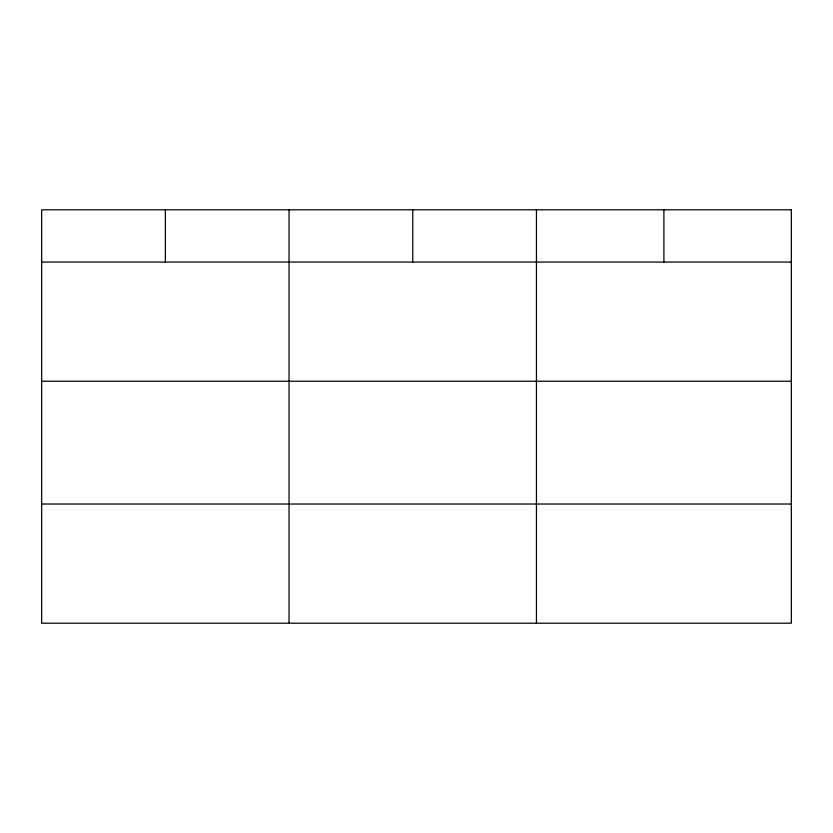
<?xml version="1.0" encoding="UTF-8"?>
<svg xmlns="http://www.w3.org/2000/svg" width="833" height="833" viewBox="0 0 833 833"><rect width="100%" height="100%" fill="white"/><g stroke="black" fill="none" stroke-linecap="round" stroke-linejoin="round"><path stroke-width="1.25" d="M41.65 262.062L791.35 262.062M41.65 381.233L791.35 381.233M41.65 504.027L791.35 504.027M663.901 209.801L663.901 262.062M536.452 209.801L536.452 623.199M412.751 209.801L412.751 262.062M289.051 209.801L289.051 623.199M165.351 209.801L165.351 262.062M791.35 209.801L41.65 209.801L41.65 623.199L791.35 623.199L791.35 209.801"/></g></svg>
